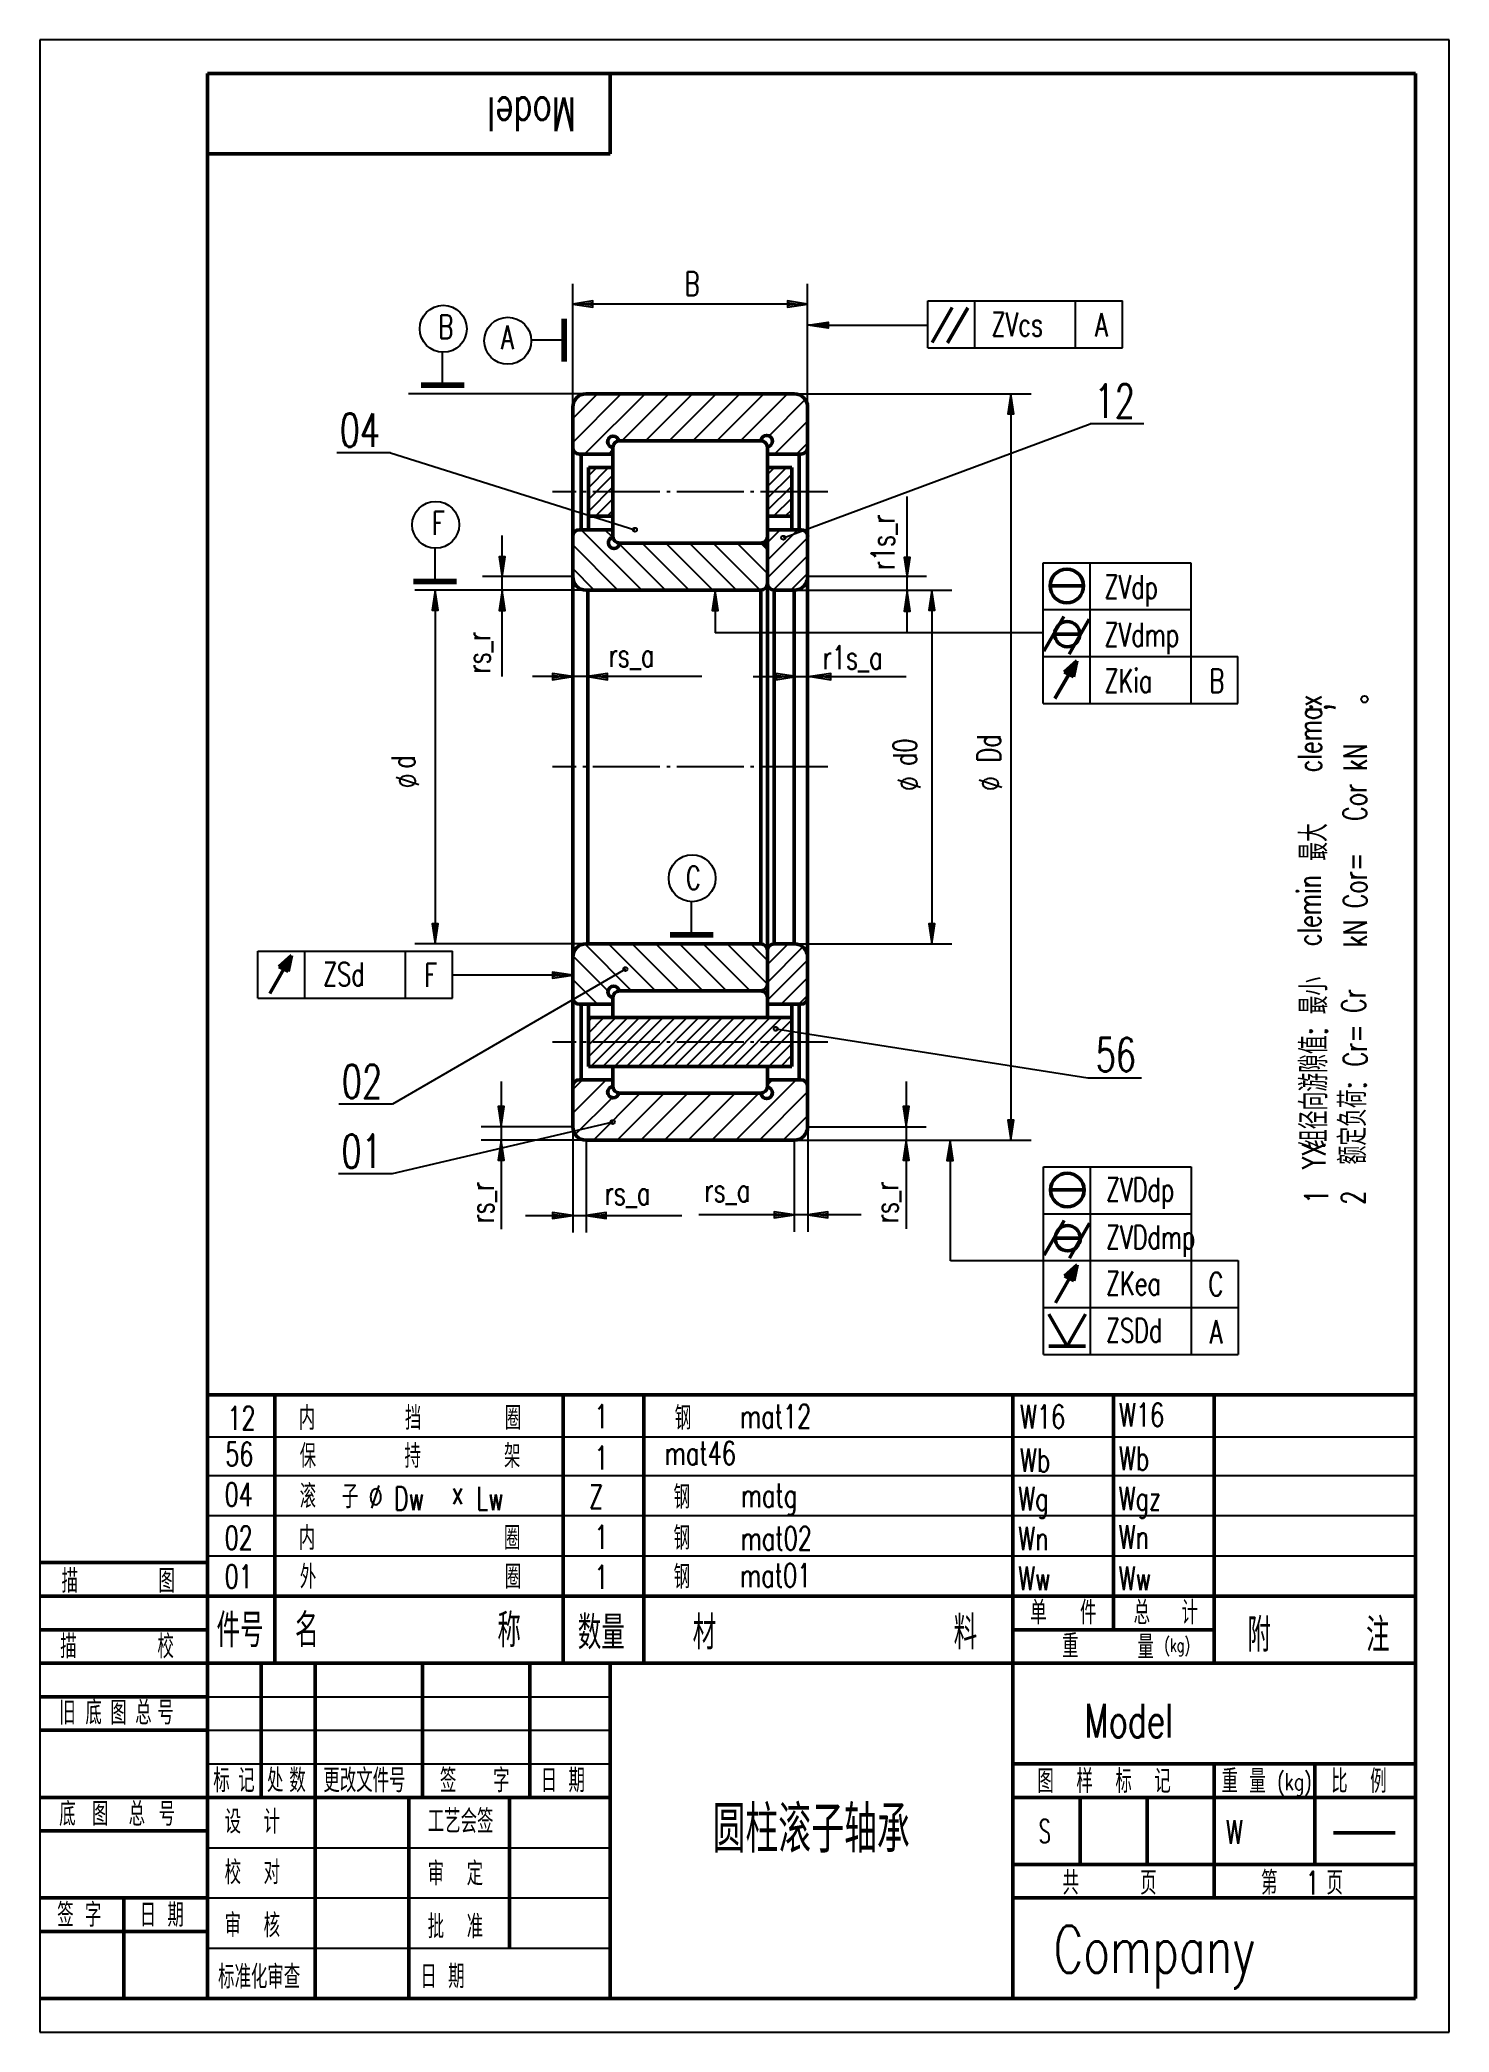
# Model space of a CAD drawing. Extents: x 0 to 210, y 0 to 297.
import ezdxf
from ezdxf.enums import TextEntityAlignment as Align

# ---------------------------------------------------------------- set-up
doc = ezdxf.new("R2010")
doc.units = 0
doc.header["$MEASUREMENT"] = 0
doc.linetypes.add('CENTER', pattern=[12.5, 10, -1, 0.5, -1])
doc.layers.get('0').update_dxf_attribs({"color": 6, "linetype": 'CONTINUOUS'})
doc.layers.get('DEFPOINTS').update_dxf_attribs({"linetype": 'CONTINUOUS'})
doc.layers.add('1', color=2, linetype='CONTINUOUS', lineweight=50)
for name, color, linetype in [('2', 6, 'CONTINUOUS'), ('3', 7, 'CENTER'), ('6', 1, 'CONTINUOUS')]:
    doc.layers.add(name, color=color, linetype=linetype)
doc.styles.add('HZ', font='SIMPLEX', dxfattribs={"width": 0.7, "bigfont": 'HZTXT'})
doc.dimstyles.get("Standard").update_dxf_attribs({"dimtxt": 0.18, "dimasz": 0.18, "dimexe": 0.18, "dimexo": 0.0625, "dimgap": 0.09, "dimtad": 0, "dimtih": 1, "dimtoh": 1, "dimdec": 4, "dimzin": 0, "dimdsep": 46, "dimtxsty": 'Standard', "dimcen": 0.09, "dimadec": 0, "dimazin": 0, "dimtfac": 1, "dimtdec": 4, "dimtofl": 0, "dimtmove": 0, "dimatfit": 3, "dimfxl": 0, "dimtolj": 1, "dimtzin": 0, "dimarcsym": 0})

# ---------------------------------------------------------------- blocks, each defined once
blk = doc.blocks.new('*X7')
at = {"color": 0}
for p, q in [((108.4, 230.38), (111.26, 233.24)), ((108.4, 232.15), (109.49, 233.24)), ((108.4, 228.61), (112.08, 232.29)), ((108.4, 226.84), (112.08, 230.52)), ((109.3, 225.97), (112.08, 228.75)), ((111.07, 225.97), (112.08, 226.98))]:
    blk.add_line(p, q, dxfattribs=at)
blk = doc.blocks.new('*X6')
at = {"color": 0}
for p, q in [((81.73, 230.22), (84.74, 233.24)), ((81.73, 231.99), (82.98, 233.24)), ((81.73, 228.46), (85.4, 232.13)), ((81.73, 226.69), (85.4, 230.36)), ((82.79, 225.97), (85.4, 228.59)), ((84.55, 225.97), (85.4, 226.83))]:
    blk.add_line(p, q, dxfattribs=at)
blk = doc.blocks.new('*X5')
at = {"color": 0}
for p, q in [((81.73, 145.37), (87.6, 151.24)), ((81.73, 147.14), (85.83, 151.24)), ((81.73, 148.91), (84.06, 151.24)), ((81.73, 150.67), (82.29, 151.24)), ((82.1, 143.97), (89.36, 151.24)), ((83.87, 143.97), (91.13, 151.24)), ((85.64, 143.97), (92.9, 151.24)), ((87.41, 143.97), (94.67, 151.24)), ((89.17, 143.97), (96.44, 151.24)), ((90.94, 143.97), (98.2, 151.24)), ((92.71, 143.97), (99.97, 151.24)), ((94.48, 143.97), (101.74, 151.24)), ((96.24, 143.97), (103.51, 151.24)), ((98.01, 143.97), (105.27, 151.24)), ((99.78, 143.97), (107.04, 151.24)), ((101.55, 143.97), (108.81, 151.24)), ((103.32, 143.97), (110.58, 151.24)), ((105.08, 143.97), (112.08, 150.97)), ((106.85, 143.97), (112.08, 149.2)), ((108.62, 143.97), (112.08, 147.43)), ((110.39, 143.97), (112.08, 145.67))]:
    blk.add_line(p, q, dxfattribs=at)
blk = doc.blocks.new('BLK', base_point=(1, 0))
for points in [[(0, 0), (1, 0), (0, 0.15), (0, -0.15), (1, 0)], [(0, 0.07), (0.5, 0), (0, -0.07)]]:
    blk.add_lwpolyline(points)
blk = doc.blocks.new('*D3')
at = {"color": 0, "linetype": 'ByBlock'}
for p, q in [((108.07, 244.24), (143.36, 244.24)), ((140.36, 241.24), (140.36, 135.97)), ((108.07, 132.97), (143.36, 132.97))]:
    blk.add_line(p, q, dxfattribs=at)
at = {"layer": 'DEFPOINTS', "color": 0, "linetype": 'ByBlock'}
for p in [(108.07, 244.24), (108.07, 132.97), (140.36, 132.97)]:
    blk.add_point(p, dxfattribs=at)
at = {"color": 0, "linetype": 'ByBlock', "xscale": 3, "yscale": 3, "zscale": 3}
for p, rotation in [((140.36, 244.24), 90), ((140.36, 132.97), 270)]:
    blk.add_blockref('BLK', p, dxfattribs=dict(at, rotation=rotation))
blk = doc.blocks.new('*D2')
at = {"color": 0, "linetype": 'ByBlock'}
for p, q in [((-152.5, 134.63), (-152.5, 153.01)), ((-117.5, 134.63), (-117.5, 153.01)), ((-120.5, 150.01), (-149.5, 150.01))]:
    blk.add_line(p, q, dxfattribs=at)
at = {"layer": 'DEFPOINTS', "color": 0, "linetype": 'ByBlock'}
for p in [(-152.5, 150.01), (-152.5, 134.63), (-117.5, 134.63)]:
    blk.add_point(p, dxfattribs=at)
at = {"color": 0, "linetype": 'ByBlock', "xscale": 3, "yscale": 3, "zscale": 3, "rotation": 180}
blk.add_blockref('BLK', (-152.5, 150.01), dxfattribs=at)
at = {"color": 0, "linetype": 'ByBlock', "xscale": 3, "yscale": 3, "zscale": 3}
blk.add_blockref('BLK', (-117.5, 150.01), dxfattribs=at)
blk = doc.blocks.new('ZL', base_point=(176.19, 35.82))
at = {"layer": '2', "style": 'HZ', "width": 0.7}
blk.add_text('重 量', height=3.5, dxfattribs=at).set_placement((176.34, 35.82))
blk = doc.blocks.new('*D4')
at = {"color": 0, "linetype": 'ByBlock'}
for p, q in [((81.64, 214.97), (55.89, 214.97)), ((58.89, 211.97), (58.89, 165.24)), ((81.64, 162.24), (55.89, 162.24))]:
    blk.add_line(p, q, dxfattribs=at)
at = {"layer": 'DEFPOINTS', "color": 0, "linetype": 'ByBlock'}
for p in [(81.64, 214.97), (58.89, 162.24), (81.64, 162.24)]:
    blk.add_point(p, dxfattribs=at)
at = {"color": 0, "linetype": 'ByBlock', "xscale": 3, "yscale": 3, "zscale": 3}
for p, rotation in [((58.89, 214.97), 90), ((58.89, 162.24), 270)]:
    blk.add_blockref('BLK', p, dxfattribs=dict(at, rotation=rotation))
blk = doc.blocks.new('*D8')
at = {"color": 0, "linetype": 'ByBlock'}
for p, q in [((112.4, 214.97), (135.9, 214.97)), ((132.9, 211.97), (132.9, 165.24)), ((112.4, 162.24), (135.9, 162.24))]:
    blk.add_line(p, q, dxfattribs=at)
at = {"layer": 'DEFPOINTS', "color": 0, "linetype": 'ByBlock'}
for p in [(112.4, 214.97), (112.4, 162.24), (132.9, 162.24)]:
    blk.add_point(p, dxfattribs=at)
at = {"color": 0, "linetype": 'ByBlock', "xscale": 3, "yscale": 3, "zscale": 3}
for p, rotation in [((132.9, 214.97), 90), ((132.9, 162.24), 270)]:
    blk.add_blockref('BLK', p, dxfattribs=dict(at, rotation=rotation))

msp = doc.modelspace()

# ---------------------------------------------------------------- linework, layer by layer
at = {"layer": '1'}
for p, q in [((25, 292), (25, 5)), ((205, 292), (25, 292)), ((85, 280), (85, 292)), ((205, 5), (205, 292)), ((25, 280), (85, 280)), ((77.99724, 249.03082), (77.99407, 255.43081)), ((78.29724, 249.03096), (78.29407, 255.43096)), ((132.96438, 251.88268), (135.96438, 257.07883)), ((135.27383, 251.84232), (138.27383, 257.03848)), ((63.22228, 245.64969), (56.82228, 245.64969)), ((63.22228, 245.34969), (56.82228, 245.34969)), ((81.7306, 223.97443), (81.7306, 233.23661)), ((112.07758, 223.97443), (112.07758, 233.23661)), ((62.09117, 216.42653), (55.69117, 216.42653)), ((62.09117, 216.12653), (55.69117, 216.12653)), ((107.41514, 214.97443), (107.41514, 162.23661)), ((109.41514, 214.97443), (109.41514, 162.23661)), ((150.49489, 215.59371), (155.49489, 215.59371)), ((150.64608, 215.59371), (150.64608, 215.59371)), ((149.5826, 205.85806), (152.5826, 211.05421)), ((151.29159, 208.42702), (155.02953, 208.42702)), ((153.36322, 205.44239), (156.36322, 210.63854)), ((151.26157, 198.79399), (154.51157, 204.42316)), ((154.51157, 204.42316), (152.62612, 202.7234)), ((152.62612, 202.7234), (154.00872, 202.06458)), ((153.90364, 203.40498), (153.04797, 202.56499)), ((153.93366, 203.44072), (153.67846, 202.26117)), ((154.51157, 204.42316), (154.00872, 202.06458)), ((151.26157, 198.79399), (151.26157, 198.79399)), ((100.31127, 163.73644), (93.91127, 163.73644)), ((100.31127, 163.43644), (93.91127, 163.43644)), ((34.24431, 154.85817), (37.49431, 160.48734)), ((37.49431, 160.48734), (35.60886, 158.78758)), ((37.49431, 160.48734), (36.99146, 158.12876)), ((35.60886, 158.78758), (36.99146, 158.12876)), ((36.88638, 159.46916), (36.03071, 158.62917)), ((36.9164, 159.5049), (36.6612, 158.32535)), ((81.7306, 143.97443), (81.7306, 153.23661)), ((112.07758, 143.97443), (112.07758, 153.23661)), ((107.40409, 139.97443), (86.40409, 139.97443)), ((150.55666, 125.54522), (155.55666, 125.54522)), ((150.70785, 125.54522), (150.70785, 125.54522)), ((149.64437, 115.80957), (152.64437, 121.00572)), ((153.42498, 115.3939), (156.42498, 120.59005)), ((151.35336, 118.37853), (155.09129, 118.37853)), ((151.32333, 108.7455), (154.57333, 114.37467)), ((154.57333, 114.37467), (152.68789, 112.67491)), ((153.96541, 113.35649), (153.10974, 112.5165)), ((153.99543, 113.39223), (153.74023, 112.21268)), ((154.57333, 114.37467), (154.07049, 112.01608)), ((152.68789, 112.67491), (154.07049, 112.01608)), ((153.08256, 102.24592), (150.33256, 107.00906)), ((153.08256, 102.24592), (155.83256, 107.00906)), ((150.33256, 102.24592), (155.83256, 102.24592)), ((25, 95), (205, 95)), ((35, 95), (35, 55)), ((78, 95), (78, 55)), ((90, 95), (90, 55)), ((145, 95), (145, 5)), ((160, 95), (160, 60)), ((175, 95), (175, 55)), ((0, 70), (25, 70)), ((0, 65), (25, 65)), ((25, 65), (205, 65)), ((0, 60), (25, 60)), ((145, 60), (175, 60)), ((0, 55), (25, 55)), ((25, 55), (205, 55)), ((33, 55), (33, 35)), ((41, 55), (41, 5)), ((57, 55), (57, 35)), ((73, 55), (73, 35)), ((85, 55), (85, 5)), ((0, 50), (25, 50)), ((0, 45), (25, 45)), ((145, 40), (205, 40)), ((175, 40), (175, 20)), ((190, 40), (190, 25)), ((0, 35), (25, 35)), ((25, 35), (85, 35)), ((55, 35), (55, 5)), ((70, 35), (70, 12.5)), ((145, 35), (205, 35)), ((155, 35), (155, 25)), ((165, 35), (165, 25)), ((0, 30), (25, 30)), ((192.75137, 29.70332), (201.9536, 29.70332)), ((145, 25), (205, 25)), ((0, 20), (25, 20)), ((12.5, 20), (12.5, 5)), ((145, 20), (205, 20)), ((0, 15), (25, 15)), ((0, 5), (205, 5))]:
    msp.add_line(p, q, dxfattribs=at)
at = {"layer": '1', "color": 2}
for p, q in [((112.40409, 244.23661), (81.40409, 244.23661)), ((79.40415, 242.23661), (79.40415, 134.97443)), ((114.40415, 242.23661), (114.40415, 134.97443)), ((80.40409, 235.23661), (85.40409, 235.23661)), ((80.65749, 223.97443), (80.65749, 235.23661)), ((85.40409, 236.23661), (85.40409, 222.97443)), ((107.40409, 237.23661), (86.40409, 237.23661)), ((108.40409, 236.34685), (108.40409, 151.23661)), ((113.40409, 235.23661), (108.40409, 235.23661)), ((113.15069, 235.23661), (113.15069, 223.97443)), ((81.7306, 233.23661), (85.40409, 233.23661)), ((112.07758, 233.23661), (108.40409, 233.23661)), ((85.40409, 225.97443), (81.7306, 225.97443)), ((112.07758, 225.97443), (108.40409, 225.97443)), ((85.40409, 223.97443), (80.39735, 223.97443)), ((113.41986, 223.97443), (108.40409, 223.97443)), ((107.41514, 221.97443), (86.40409, 221.97443)), ((107.41514, 214.97443), (81.40409, 214.97443)), ((81.64494, 214.97443), (81.64494, 162.23661)), ((112.40415, 214.97443), (109.41514, 214.97443)), ((112.40415, 214.97443), (112.40415, 162.23661)), ((107.45439, 162.23661), (81.40409, 162.23661)), ((112.40415, 162.23661), (109.41514, 162.23661)), ((107.41514, 155.23661), (86.40409, 155.23661)), ((85.40409, 153.23661), (80.40993, 153.23661)), ((80.65749, 153.23661), (80.65749, 141.97443)), ((85.40409, 151.23661), (85.40409, 154.23661)), ((113.40485, 153.23661), (108.40409, 153.23661)), ((113.15069, 141.97443), (113.15069, 153.23661)), ((112.07758, 151.23661), (81.7306, 151.23661)), ((81.7306, 143.97443), (112.07758, 143.97443)), ((85.40409, 140.97442), (85.40409, 143.97443)), ((108.40409, 143.97443), (108.40409, 140.86419)), ((80.40409, 141.97443), (85.40409, 141.97443)), ((113.40409, 141.97443), (108.40409, 141.97443)), ((112.40409, 132.97443), (81.40409, 132.97443))]:
    msp.add_line(p, q, dxfattribs=at)
at = {"layer": '1'}
for centre, radius in [((153.03296, 215.59371), 2.5), ((153.10051, 208.40021), 1.87837), ((153.09473, 125.54522), 2.5), ((153.16228, 118.35172), 1.87837)]:
    msp.add_circle(centre, radius, dxfattribs=at)
at = {"layer": '1', "color": 2}
for centre, radius, start, end in [((81.40409, 242.23661), 2, 90, 180), ((112.40409, 242.23661), 2, 0, 90), ((80.40409, 236.23661), 1, 180, 270), ((86.40409, 236.23661), 1, 90, 180), ((107.40409, 236.23661), 1, 0, 90), ((113.40409, 236.23661), 1, 270, 0), ((86.40409, 222.97443), 1, 180, 270), ((107.40409, 222.97443), 1, 270, 0), ((81.40409, 216.97443), 2, 180, 270), ((112.40409, 216.97443), 2, 270, 0), ((81.40409, 160.23661), 2, 90, 180), ((112.40409, 160.23661), 2, 0, 90), ((86.40409, 154.23661), 1, 90, 180), ((107.40409, 154.23661), 1, 0, 90), ((80.40409, 140.97443), 1, 90, 180), ((86.40409, 140.97443), 1, 180, 270), ((107.40409, 140.97443), 1, 270, 0), ((113.40409, 140.97443), 1, 0, 90), ((81.40409, 134.97443), 2, 180, 270), ((112.40409, 134.97443), 2, 270, 0)]:
    msp.add_arc(centre, radius, start, end, dxfattribs=at)
at = {"layer": '1'}
for centre, radius, start, end in [((85.44986, 237.08335), 0.84797, 6.1570829, 266.9060508), ((108.30712, 237.18926), 0.84797, 276.1570829, 176.9060508), ((80.39735, 222.97443), 1, 90, 180), ((85.55736, 222.02019), 0.84797, 96.1570829, 356.9060508), ((113.41986, 222.97443), 1, 0, 90), ((107.41514, 220.97443), 1, 0, 90), ((107.41514, 215.97443), 1, 270, 0), ((109.41514, 215.97443), 1, 180, 270), ((107.41514, 161.23661), 1, 0, 90), ((109.41514, 161.23661), 1, 90, 180), ((85.49504, 155.07969), 0.84797, 3.0939492, 263.8429171), ((107.41514, 156.23661), 1, 270, 0), ((80.40993, 154.23661), 1, 180, 270), ((113.40485, 154.23661), 1, 270, 0), ((85.44986, 140.12769), 0.84797, 93.0939492, 353.8429171), ((108.30712, 140.02178), 0.84797, 183.0939492, 83.8429171)]:
    msp.add_arc(centre, radius, start, end, dxfattribs=at)
at = {"layer": '2'}
for p, q in [((0, 297), (0, 0)), ((210, 297), (0, 297)), ((210, 0), (210, 297)), ((132.31651, 258.0917), (161.31651, 258.0917)), ((132.31651, 251.0917), (132.31651, 258.0917)), ((139.31651, 251.0917), (139.31651, 258.0917)), ((154.31651, 251.0917), (154.31651, 258.0917)), ((161.31651, 251.0917), (161.31651, 258.0917)), ((117.33239, 254.44466), (132.31651, 254.4521)), ((60.02228, 245.34969), (60.02228, 250.34969)), ((78.29566, 252.23096), (73.29566, 252.22848)), ((132.31651, 251.0917), (161.31651, 251.0917)), ((81.40409, 244.23661), (54.93088, 244.23661)), ((79.40409, 240.53121), (83.10949, 244.23661)), ((79.40415, 236.99573), (86.64502, 244.23661)), ((81.18056, 235.23661), (90.18056, 244.23661)), ((86.71609, 237.23661), (93.71609, 244.23661)), ((90.25162, 237.23661), (97.25162, 244.23661)), ((93.78716, 237.23661), (100.78716, 244.23661)), ((97.32269, 237.23661), (104.32269, 244.23661)), ((100.85822, 237.23661), (107.85822, 244.23661)), ((104.39376, 237.23661), (111.39376, 244.23661)), ((108.65519, 237.9625), (114.05631, 243.36363)), ((109.46483, 235.23661), (114.40409, 240.17588)), ((110.78701, 222.77493), (156.49599, 239.74273)), ((164.49599, 239.74273), (156.49599, 239.74273)), ((52.25408, 235.4284), (44.25408, 235.4284)), ((52.25408, 235.4284), (88.67464, 223.97236)), ((84.71609, 235.23661), (85.40409, 235.92461)), ((112.78357, 235.26832), (114.44988, 236.93042)), ((89.67671, 214.97443), (80.67671, 223.97443)), ((85.34542, 222.84125), (84.21225, 223.97443)), ((108.41514, 219.43611), (112.95346, 223.97443)), ((108.41514, 222.08776), (110.30181, 223.97443)), ((108.4305, 216.79982), (114.41986, 222.78918)), ((58.89117, 216.12653), (58.89117, 221.12653)), ((86.14118, 214.97443), (79.40415, 221.71146)), ((93.21225, 214.97443), (86.37842, 221.80826)), ((96.74778, 214.97443), (89.74778, 221.97443)), ((100.28331, 214.97443), (93.28331, 221.97443)), ((103.81885, 214.97443), (96.81885, 221.97443)), ((107.35438, 214.97443), (100.35438, 221.97443)), ((108.41514, 217.4492), (103.88992, 221.97443)), ((108.41509, 220.98479), (107.56108, 221.83879)), ((109.26769, 214.98536), (114.41986, 220.13753)), ((82.60564, 214.97443), (79.40409, 218.17598)), ((111.90841, 214.97443), (114.31359, 217.37961)), ((149.49017, 219.06124), (171.49017, 219.06124)), ((149.49017, 198.06124), (149.49017, 219.06124)), ((156.49017, 198.06124), (156.49017, 219.06124)), ((171.49017, 219.06124), (171.49017, 198.06124)), ((100.60901, 212.16478), (100.60901, 208.60574)), ((149.49017, 212.06124), (171.49017, 212.06124)), ((149.49017, 208.60574), (100.60901, 208.60574)), ((149.49017, 205.06124), (178.49017, 205.06124)), ((178.49017, 198.06124), (178.49017, 205.06124)), ((149.49017, 198.06124), (178.49017, 198.06124)), ((53.10676, 187.07994), (56.46671, 186.01411)), ((127.85525, 186.6776), (131.2152, 185.61176)), ((139.96977, 186.6776), (143.32971, 185.61176)), ((97.11127, 163.43644), (97.11127, 168.43644)), ((32.47291, 154.12542), (32.47291, 161.12542)), ((32.47291, 161.12542), (61.47291, 161.12542)), ((39.47291, 154.12542), (39.47291, 161.12542)), ((54.47291, 154.12542), (54.47291, 161.12542)), ((61.47291, 154.12542), (61.47291, 161.12542)), ((88.1797, 155.23661), (81.19107, 162.22523)), ((91.71523, 155.23661), (84.71523, 162.23661)), ((95.25076, 155.23661), (88.25076, 162.23661)), ((98.7863, 155.23661), (91.7863, 162.23661)), ((102.32183, 155.23661), (95.32183, 162.23661)), ((105.85737, 155.23661), (98.85737, 162.23661)), ((108.41514, 156.21437), (102.3929, 162.23661)), ((108.41514, 159.7499), (105.92843, 162.23661)), ((108.41514, 159.14485), (111.5069, 162.23661)), ((108.41514, 156.4932), (113.6902, 161.76825)), ((87.24852, 158.46884), (52.57129, 138.32956)), ((76.54747, 157.58921), (61.48829, 157.58921)), ((84.65905, 155.22172), (79.66191, 160.21886)), ((108.41514, 153.84155), (114.33422, 159.76063)), ((83.10863, 153.23661), (79.40415, 156.94109)), ((110.46185, 153.23661), (114.40485, 157.1796)), ((113.1135, 153.23661), (114.40485, 154.52795)), ((32.47291, 154.12542), (61.47291, 154.12542)), ((109.66112, 149.57107), (156.18106, 142.24342)), ((79.40415, 136.97269), (84.40588, 141.97443)), ((79.40415, 140.50822), (80.87035, 141.97443)), ((82.47695, 132.97443), (89.47695, 139.97443)), ((86.01248, 132.97443), (93.01248, 139.97443)), ((89.54802, 132.97443), (96.54802, 139.97443)), ((93.08355, 132.97443), (100.08355, 139.97443)), ((96.61909, 132.97443), (103.61909, 139.97443)), ((100.15462, 132.97443), (107.15462, 139.97443)), ((103.69015, 132.97443), (112.69015, 141.97443)), ((107.22569, 132.97443), (114.40415, 140.15288)), ((108.40409, 141.2239), (109.15462, 141.97443)), ((156.18106, 142.24342), (164.18106, 142.24342)), ((52.57129, 138.32956), (44.57129, 138.32956)), ((79.77759, 133.8106), (85.26672, 139.29973)), ((85.35703, 135.66663), (52.51399, 127.9363)), ((110.76122, 132.97443), (114.40415, 136.61735)), ((135.62501, 132.96236), (135.62501, 114.97142)), ((135.62501, 132.96236), (135.62501, 132.96236)), ((52.51399, 127.9363), (44.51399, 127.9363)), ((149.55194, 129.01275), (171.55194, 129.01275)), ((149.55194, 101.01275), (149.55194, 129.01275)), ((156.55194, 101.01275), (156.55194, 129.01275)), ((171.55194, 129.01275), (171.55194, 101.01275)), ((149.55194, 122.01275), (171.55194, 122.01275)), ((135.7142, 115.01275), (178.55194, 115.01275)), ((178.55194, 115.01275), (178.55194, 101.01275)), ((149.55194, 108.01275), (178.55194, 108.01275)), ((149.55194, 101.01275), (178.55194, 101.01275)), ((24.82738, 88.75206), (204.82738, 88.75206)), ((25, 83), (205, 83)), ((49.49143, 78.11653), (50.55727, 81.47647)), ((25, 77), (205, 77)), ((25, 71), (205, 71)), ((25, 50), (85, 50)), ((25, 45), (85, 45)), ((25, 40), (85, 40)), ((25, 27.5), (85, 27.5)), ((25, 20), (85, 20)), ((25, 12.5), (85, 12.5)), ((0, 0), (210, 0))]:
    msp.add_line(p, q, dxfattribs=at)
at = {"layer": '2', "linetype": 'ByBlock'}
for p, q in [((129.22074, 208.67389), (129.22074, 228.92291)), ((68.87409, 202.07911), (68.87409, 223.11784)), ((79.40415, 216.97443), (65.97681, 216.97443)), ((114.40415, 217.05922), (132.11801, 217.05922)), ((98.62746, 202.06894), (73.40409, 202.06894)), ((106.31349, 202.06894), (129.10139, 202.06894)), ((68.73809, 141.70738), (68.73809, 119.68903)), ((129.08334, 141.70738), (129.08334, 119.76625)), ((79.40415, 134.97443), (65.73809, 134.97443)), ((79.40415, 134.97443), (79.40415, 119.18861)), ((114.40415, 134.98393), (132.08334, 134.98393)), ((114.41734, 134.97448), (114.41734, 119.29488)), ((81.40409, 132.97443), (65.73809, 132.97443)), ((81.40409, 132.97443), (81.40409, 119.18861)), ((112.41739, 132.97447), (112.41739, 119.29488)), ((122.36109, 121.8284), (98.17711, 121.8284)), ((72.34181, 121.72213), (95.65223, 121.72213))]:
    msp.add_line(p, q, dxfattribs=at)
at = {"layer": '2'}
for points in [[(54.78674, 185.75891, 0.065754283), (55.25694, 185.82101, 0.078428939), (55.62081, 185.98315, 0.107173813), (55.90398, 186.26851, 0.166135476), (55.96629, 186.52451, 0.142966599), (55.88639, 186.79823, 0.107173813), (55.62081, 187.06587, 0.078428939), (55.25694, 187.228, 0.065754283), (54.78674, 187.29011, 0.065754283), (54.31654, 187.228, 0.078428939), (53.95266, 187.06587, 0.107173813), (53.68708, 186.79823, 0.142966599), (53.60718, 186.52451, 0.142966599), (53.68708, 186.25078, 0.107173813), (53.95266, 185.98315, 0.078428939), (54.31654, 185.82101, 0.065754283)], [(129.53522, 185.35656, 0.065754283), (130.00542, 185.41866, 0.078428939), (130.3693, 185.5808, 0.107173813), (130.65247, 185.86616, 0.166135476), (130.71478, 186.12216, 0.142966599), (130.63488, 186.39589, 0.107173813), (130.3693, 186.66352, 0.078428939), (130.00542, 186.82566, 0.065754283), (129.53522, 186.88776, 0.065754283), (129.06502, 186.82566, 0.078428939), (128.70115, 186.66352, 0.107173813), (128.43557, 186.39589, 0.142966599), (128.35567, 186.12216, 0.142966599), (128.43557, 185.84843, 0.107173813), (128.70115, 185.5808, 0.078428939), (129.06502, 185.41866, 0.065754283)], [(141.64974, 185.35656, 0.065754283), (142.11994, 185.41866, 0.078428939), (142.48381, 185.5808, 0.107173813), (142.76698, 185.86616, 0.166135476), (142.82929, 186.12216, 0.142966599), (142.74939, 186.39589, 0.107173813), (142.48381, 186.66352, 0.078428939), (142.11994, 186.82566, 0.065754283), (141.64974, 186.88776, 0.065754283), (141.17954, 186.82566, 0.078428939), (140.81567, 186.66352, 0.107173813), (140.55008, 186.39589, 0.142966599), (140.47018, 186.12216, 0.142966599), (140.55008, 185.84843, 0.107173813), (140.81567, 185.5808, 0.078428939), (141.17954, 185.41866, 0.065754283)], [(50.81247, 79.7965, 0.065754283), (50.75037, 80.2667, 0.078428939), (50.58823, 80.63057, 0.107173813), (50.30287, 80.91375, 0.166135476), (50.04687, 80.97606, 0.142966599), (49.77314, 80.89615, 0.107173813), (49.50551, 80.63057, 0.078428939), (49.34337, 80.2667, 0.065754283), (49.28127, 79.7965, 0.065754283), (49.34337, 79.3263, 0.078428939), (49.50551, 78.96243, 0.107173813), (49.77314, 78.69685, 0.142966599), (50.04687, 78.61695, 0.142966599), (50.3206, 78.69685, 0.107173813), (50.58823, 78.96243, 0.078428939), (50.75037, 79.3263, 0.065754283)]]:
    msp.add_lwpolyline(points, format="xyb", close=True, dxfattribs=at)
for centre, radius in [((60.11235, 253.9241), 3.5), ((69.72129, 252.13664), 3.5), ((58.98124, 224.70094), 3.5), ((88.67464, 223.97236), 0.3), ((110.78701, 222.77493), 0.3), ((197.39049, 198.6965), 0.5), ((97.20134, 172.01084), 3.5), ((87.24852, 158.46884), 0.3), ((109.66112, 149.57107), 0.3), ((85.35703, 135.66663), 0.3)]:
    msp.add_circle(centre, radius, dxfattribs=at)
at = {"layer": '3'}
for p, q in [((117.40409, 229.60552), (76.40409, 229.60552)), ((117.40415, 188.60552), (76.40415, 188.60552)), ((117.40409, 147.60552), (76.40409, 147.60552))]:
    msp.add_line(p, q, dxfattribs=at)

# ---------------------------------------------------------------- block references
at = {"layer": '2', "yscale": 3, "zscale": 3}
for p, xscale, rotation in [((114.45042, 254.44323), -3.000000000000003, 0.02843817086177758), ((100.60901, 214.93244), 3, 90), ((135.62501, 132.96236), 3, 90)]:
    msp.add_blockref('BLK', p, dxfattribs=dict(at, xscale=xscale, rotation=rotation))
at = {"layer": '2'}
for name, p in [('*X6', (0, 0)), ('*X7', (0, 0)), ('*X5', (0, 0)), ('ZL', (175.93817, 35.65471))]:
    msp.add_blockref(name, p, dxfattribs=at)
at = {"layer": '2', "linetype": 'ByBlock', "xscale": 3, "yscale": 3, "zscale": 3}
for p, rotation in [((68.87409, 216.92091), 270), ((129.22074, 216.84475), 270), ((68.87409, 214.92091), 90), ((129.22074, 214.84475), 90), ((81.60564, 202.06894), 180), ((114.85676, 202.06894), 180), ((68.73809, 134.97443), 270), ((129.08334, 134.98393), 270), ((68.73809, 132.97443), 90), ((129.08334, 132.98393), 90), ((81.40409, 121.72213), 180), ((114.41734, 121.8284), 180)]:
    msp.add_blockref('BLK', p, dxfattribs=dict(at, rotation=rotation))
for p in [(79.40409, 202.06894), (112.65521, 202.06894), (79.40415, 121.72213), (112.41739, 121.8284)]:
    msp.add_blockref('BLK', p, dxfattribs=at)
at = {"layer": '2', "xscale": 3, "yscale": 3, "zscale": 3}
msp.add_blockref('BLK', (79.39735, 157.58921), dxfattribs=at)

# ---------------------------------------------------------------- texts
at = {"layer": '2', "style": 'HZ'}
for s, height, width, p in [('B', 3.5, 0.7, (59.39179, 252.48063)), ('A', 3.5, 0.7, (157.23608, 252.77167)), ('12', 5, 0.7, (157.15842, 240.66484)), ('04', 5, 0.7, (44.68814, 236.322)), ('F', 3.5, 0.7, (58.44082, 223.18599)), ('B', 3.5, 0.7, (174.28965, 199.70547)), ('C', 3.5, 0.7, (96.2706, 170.33504)), ('F', 3.5, 0.7, (57.31743, 155.82326)), ('56', 5, 0.7, (157.33856, 143.2265)), ('02', 5, 0.7, (45.00534, 139.22316)), ('01', 5, 0.7, (44.94805, 128.8299)), ('C', 3.5, 0.7, (174.14125, 109.75217)), ('A', 3.5, 0.7, (174.35142, 102.6391)), ('12', 3.5, 0.7, (27.93694, 89.78911)), ('内', 3.5, 0.7, (38.59531, 89.78911)), ('挡', 3.5, 0.7, (54.40272, 89.78911)), ('圈', 3.5, 0.7, (69.27941, 89.78911)), ('1', 3.5, 0.7, (82.6228, 90.05719)), ('钢', 3.5, 0.7, (94.6043, 89.78911)), ('56', 3.5, 0.7, (27.62169, 84.4275)), ('保', 3.5, 0.7, (38.7154, 84.12367)), ('持', 3.5, 0.7, (54.32767, 84.12367)), ('架', 3.5, 0.7, (69.15931, 84.12367)), ('1', 3.5, 0.7, (82.6228, 83.87347)), ('04', 3.5, 0.7, (27.53162, 78.38675)), ('滚', 3.5, 0.7, (38.7154, 78.13654)), ('子', 3.5, 0.7, (44.99776, 78.09486)), ('x', 3.5, 0.7, (61.36819, 78.70845)), ('钢', 3.5, 0.7, (94.43917, 78.01144)), ('02', 3.5, 0.7, (27.53162, 71.93495)), ('内', 3.5, 0.7, (38.59531, 71.8992)), ('圈', 3.5, 0.7, (69.15931, 71.8992)), ('1', 3.5, 0.7, (82.6228, 72.06005)), ('钢', 3.5, 0.7, (94.43917, 71.8992)), ('描', 3.5, 0.7, (3.22753, 65.50101)), ('图', 3.5, 0.7, (17.66888, 65.50101)), ('01', 3.5, 0.7, (27.53162, 66.16228)), ('外', 3.5, 0.7, (38.74543, 66.12653)), ('圈', 3.5, 0.7, (69.27941, 66.12653)), ('1', 3.5, 0.7, (82.6228, 66.10866)), ('钢', 3.5, 0.7, (94.43917, 66.12653)), ('件号', 5, 0.7, (26.33068, 57.38711)), ('名', 5, 0.7, (38.02486, 57.38711)), ('称', 5, 0.7, (68.18355, 57.38711)), ('数量', 5, 0.7, (80.16295, 57.04754)), ('材', 5, 0.7, (97.27639, 57.04754)), ('料', 5, 0.7, (136.17194, 57.04754)), ('单', 3.5, 0.7, (147.5809, 60.7828)), ('件', 3.5, 0.7, (154.99672, 60.7828)), ('总', 3.5, 0.7, (162.983, 60.7828)), ('计', 3.5, 0.7, (170.1136, 60.7828)), ('描', 3.5, 0.7, (3.03238, 55.74288)), ('校', 3.5, 0.7, (17.51876, 55.74288)), ('重', 3.5, 0.7, (152.32463, 55.7965)), ('量', 3.5, 0.7, (163.55344, 55.68926)), ('附', 5, 0.7, (179.94632, 56.70797)), ('注', 5, 0.7, (197.63021, 56.70797)), ('(kg)', 2, 0.7, (167.54658, 56.70797)), ('旧', 3.5, 0.7, (2.88226, 45.85964)), ('底', 3.5, 0.7, (6.78533, 45.85964)), ('图', 3.5, 0.7, (10.49324, 45.85964)), ('总', 3.5, 0.7, (14.20115, 45.85964)), ('号', 3.5, 0.7, (17.51876, 45.85964)), ('标', 3.5, 0.7, (25.8503, 35.76194)), ('记', 3.5, 0.7, (29.55821, 35.76194)), ('处', 3.5, 0.7, (33.85158, 35.76194)), ('数', 3.5, 0.7, (37.16919, 35.76194)), ('更改文件号', 3.5, 0.7, (42.24318, 35.76194)), ('签   字', 3.5, 0.7, (59.61182, 35.76194)), ('日 期', 3.5, 0.7, (74.63862, 35.76194)), ('图  样  标  记', 3.5, 0.7, (148.64674, 35.65471)), ('比  例', 3.5, 0.7, (192.42112, 35.65471)), ('底', 3.5, 0.7, (2.88226, 30.75777)), ('图', 3.5, 0.7, (7.7611, 30.75777)), ('总', 3.5, 0.7, (13.22539, 30.75777)), ('号', 3.5, 0.7, (17.71391, 30.75777)), ('设  计', 3.5, 0.7, (27.53162, 29.61396)), ('工艺会签', 3.5, 0.7, (57.79539, 29.68545)), ('圆柱滚子轴承', 7, 0.7, (100.23372, 26.75444)), ('S', 3.5, 0.6, (148.84189, 28.20207)), ('校  对', 3.5, 0.7, (27.53162, 22.05409)), ('审  定', 3.5, 0.7, (57.79539, 21.87537)), ('共     页', 3.5, 0.7, (152.38467, 20.49923)), ('第    页', 3.5, 0.7, (181.97291, 20.49923)), ('1', 3.5, 0.7, (188.58962, 20.4964)), ('签 字', 3.5, 0.7, (2.58203, 15.70952)), ('日 期', 3.5, 0.7, (14.87668, 15.70952)), ('审  核', 3.5, 0.7, (27.53162, 14.15465)), ('批  准', 3.5, 0.7, (57.79539, 13.97593)), ('标准化审查', 3.5, 0.7, (26.55586, 6.48755)), ('日 期', 3.5, 0.7, (56.71454, 6.54117))]:
    msp.add_text(s, height=height, dxfattribs=dict(at, width=width)).set_placement(p)
at = {"layer": '2', "style": 'HZ', "text_generation_flag": 2, "width": 0.7}
msp.add_text('A', height=3.5, rotation=0.0284382, dxfattribs=at).set_placement((69.70241, 250.90989), align=Align.CENTER)
at = {"layer": '2', "style": 'HZ', "width": 0.7}
for s, height, p in [('  组径向游隙值: 最小        最大        ;', 4, (191.86074, 127.96198)), ('Cr=      kN Cor=      kN', 3.5, (197.73576, 143.93658)), ('额定负荷:', 4, (197.64569, 129.35299)), ('2', 3.5, (197.43865, 123.34674)), ('1', 3.5, (191.96889, 123.51853))]:
    msp.add_text(s, height=height, rotation=90, dxfattribs=at).set_placement(p)
at = {"layer": '2', "style": 'HZ', "width": 0.761019}
msp.add_text('(kg)', height=2.5, dxfattribs=at).set_placement((184.3748, 36.08364), (189.53885, 36.08364), align=Align.FIT)
at = {"layer": '6', "style": 'HZ', "width": 0.7}
for s, height, rotation, p in [('Model', 5, 180, (79.8749, 288.40699)), ('r1s_r', 3.5, 90, (127.35018, 217.95009)), ('rs_r', 3.5, 90, (67.12213, 202.5389)), ('clemax', 3.5, 90, (190.97737, 187.82024)), ('d0', 3.5, 90, (130.65501, 188.75068)), ('Dd', 3.5, 90, (143.15267, 189.26389)), ('d', 3.5, 90, (55.88058, 188.34579)), ('Cor', 3.5, 90, (197.70131, 180.5461)), ('clemin', 3.5, 90, (190.89081, 161.89402)), ('Cr', 3.5, 90, (197.51483, 151.92097)), ('YX', 3.5, 90, (191.59101, 128.62704)), ('rs_r', 3.5, 90, (67.6415, 120.57084)), ('rs_r', 3.5, 90, (127.89003, 120.59813))]:
    msp.add_text(s, height=height, rotation=rotation, dxfattribs=at).set_placement(p)
for s, height, p in [('B', 3.5, (96.10567, 258.89465)), ('ZVcs', 3.5, (141.81378, 252.83166)), ('ZVdp', 3.5, (158.65022, 213.69627)), ('ZVdmp', 3.5, (158.65022, 206.5832)), ('rs_a', 3.5, (84.74867, 203.51105)), ('r1s_a', 3.5, (116.65274, 203.17706)), ('ZKia', 3.5, (158.65022, 199.69348)), ('ZSd', 3.5, (42.20054, 155.95495)), ('rs_a', 3.5, (84.16346, 123.33822)), ('rs_a', 3.5, (99.03297, 123.76869)), ('ZVDdp', 3.5, (158.86106, 123.88039)), ('ZVDdmp', 3.5, (158.86106, 116.76732)), ('ZKea', 3.5, (158.86106, 109.87759)), ('ZSDd', 3.5, (158.86106, 102.87759)), ('mat12', 3.5, (104.34335, 90.06103)), ('W16', 3.5, (146.0718, 90.0057)), ('W16', 3.5, (160.81613, 90.27841)), ('mat46', 3.5, (93.11771, 84.57449)), ('Wb', 3.5, (146.0549, 83.51893)), ('Wb', 3.5, (160.79923, 83.79163)), ('Dw', 3.5, (52.75194, 77.8008)), ('Lw', 3.5, (65.02687, 77.8008)), ('matg', 3.5, (104.4607, 78.26583)), ('Wg', 3.5, (145.79876, 77.7835)), ('Wgz', 3.5, (160.77278, 77.79979)), ('mat02', 3.5, (104.43726, 71.86764)), ('Wn', 3.5, (145.79876, 71.83927)), ('Wn', 3.5, (160.77278, 72.06286)), ('mat01', 3.5, (104.34335, 66.34848)), ('Ww', 3.5, (145.79876, 65.89504)), ('Ww', 3.5, (160.77278, 65.89701)), ('Model', 5, (155.66805, 43.9333)), ('W', 3.5, (176.75962, 28.0808)), ('Company', 7, (151.0679, 8.86462))]:
    msp.add_text(s, height=height, dxfattribs=at).set_placement(p)
msp.add_text('Z', height=3.5, dxfattribs=at).set_placement((82.89563, 78.0613), align=Align.CENTER)

# ---------------------------------------------------------------- dimensions: what is measured, and where the dimension line sits
at = {"layer": '2'}
dim = msp.add_linear_dim(base=(79.40415, 257.62201), p1=(114.40415, 242.23661), p2=(79.40415, 242.23661), text=' ', dimstyle='Standard', dxfattribs=at)
dim.commit()
dim.dimension.update_dxf_attribs({"geometry": '*D2', "text_midpoint": (96.90415, 261.12201), "insert": (231.90033, 107.60991)})
dim = msp.add_linear_dim(base=(144.69864, 132.97443), p1=(112.40409, 244.23661), p2=(112.40409, 132.97443), angle=90, text='   ', dimstyle='Standard', dxfattribs=at)
dim.commit()
dim.dimension.update_dxf_attribs({"geometry": '*D3', "text_midpoint": (141.19864, 188.60552), "insert": (4.33841, 0)})
for base, p1, p2, picture, middle in [((58.89125, 162.23661), (81.64494, 214.97443), (81.64494, 162.23661), '*D4', (55.39125, 188.60552)), ((132.89937, 162.23661), (112.40415, 214.97443), (112.40415, 162.23661), '*D8', (129.39937, 188.60552))]:
    dim = msp.add_linear_dim(base=base, p1=p1, p2=p2, angle=90, text=' ', dimstyle='Standard', dxfattribs=at)
    dim.commit()
    dim.dimension.update_dxf_attribs({"geometry": picture, "text_midpoint": middle})

doc.saveas('drawing.dxf')
